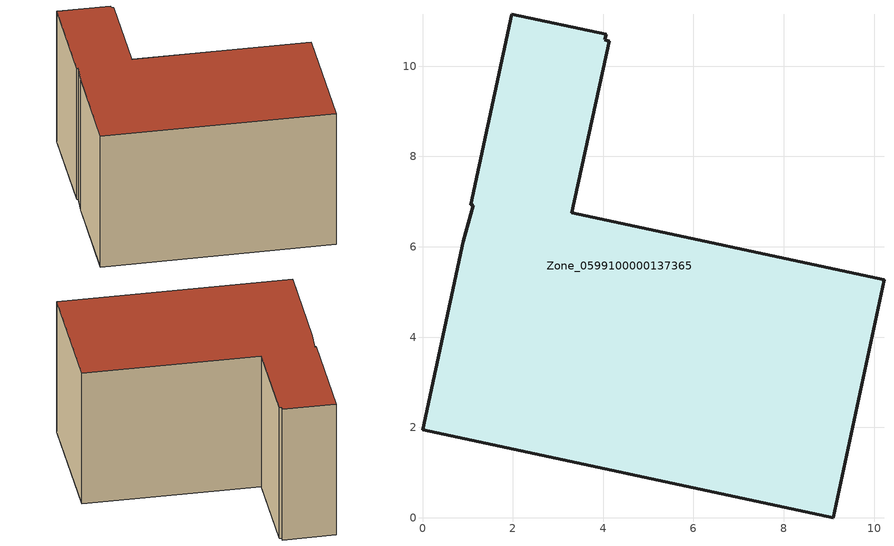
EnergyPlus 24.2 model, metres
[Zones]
Zone_0599100000137365
 floor ground (C_G): 4.07,10.71 4.04,10.58 4.13,10.55 3.31,6.75 10.22,5.27 9.09,0 0,1.95 0.9,6.12 1.13,6.92 1.07,6.93 1.98,11.15 z0
 wall outside (C_F): 9.09,0 10.22,5.27 3.31,6.75 4.13,10.55 4.04,10.58 4.07,10.71 1.98,11.15 1.07,6.93 1.13,6.92 0.9,6.12 0,1.95 9.09,0 z0:5.94
 roof outside (C_R): 4.04,10.58 4.07,10.71 1.98,11.15 1.07,6.93 1.13,6.92 0.9,6.12 0,1.95 9.09,0 10.22,5.27 3.31,6.75 4.13,10.55 z5.94
[BUILDING]
Pand.0599100000137365: North Axis=0; Terrain=City; Loads Convergence Tolerance Value=0.04; Temperature Convergence Tolerance Value=0.4; Solar Distribution=FullExterior; Maximum Number of Warmup Days=25; Minimum Number of Warmup Days=1
[Site:Location]
Rotterdam.The.Hague.AP_ZH_NLD Design_Conditions: Latitude=51.96; Longitude=4.45; Time Zone=1; Elevation=-4.5
[SITE:GROUNDTEMPERATURE:BUILDINGSURFACE]
18, 18, 18, 18, 18, 18, 18, 18, 18, 18, 18, 18
[MATERIAL] Thermal Absorptance=0.9; Solar Absorptance=0.7; Visible Absorptance=0.7
Name | Roughness | Thickness | Conductivity | Density | Specific Heat
G.TC.1975-1991 | MediumSmooth | 0.15 | 0.288461 | 540 | 1210
F.TC.1975-1991 | Rough | 0.3 | 0.230769 | 1920 | 840
R.TC.1975-1991 | MediumRough | 0.2 | 0.153846 | 1500 | 1000
[CONSTRUCTION]
C_G: G.TC.1975-1991
C_F: F.TC.1975-1991
C_R: R.TC.1975-1991
[ZONE]
Zone_0599100000137365: Type=1; Multiplier=1; Ceiling Height=Autocalculate; Volume=Autocalculate; Floor Area=autocalculate; Part of Total Floor Area=Yes
[ZONEINFILTRATION:DESIGNFLOWRATE]
Infil_Zone_0599100000137365: Zone or ZoneList or Space or SpaceList=Zone_0599100000137365; Schedule=AlwaysOn; Design Flow Rate Calculation Method=Flow/Area; Flow Rate per Floor Area=0.003; Constant Term Coefficient=1; Temperature Term Coefficient=0; Velocity Term Coefficient=0; Velocity Squared Term Coefficient=0
[HVACTEMPLATE:ZONE:IDEALLOADSAIRSYSTEM]
Zone_0599100000137365: Maximum Heating Supply Air Temperature=50; Minimum Cooling Supply Air Temperature=13; Maximum Heating Supply Air Humidity Ratio=0.0156; Minimum Cooling Supply Air Humidity Ratio=0.0077; Heating Limit=NoLimit; Cooling Limit=NoLimit; Dehumidification Control Type=ConstantSensibleHeatRatio; Cooling Sensible Heat Ratio=0.7; Dehumidification Setpoint=60; Humidification Control Type=None; Humidification Setpoint=30; Outdoor Air Method=None; Outdoor Air Flow Rate per Person=0.00944; Outdoor Air Flow Rate per Zone Floor Area=0; Outdoor Air Flow Rate per Zone=0; Demand Controlled Ventilation Type=None; Outdoor Air Economizer Type=NoEconomizer; Heat Recovery Type=None; Sensible Heat Recovery Effectiveness=0.7; Latent Heat Recovery Effectiveness=0.65
[ZONECONTROL:THERMOSTAT]
ThermostatControl_Zone_0599100000137365: Zone or ZoneList=Zone_0599100000137365; Control Type Schedule=DualSetpointControlType; Control 1=Thermostat_Zone_0599100000137365; Temperature Difference Between Cutout And Setpoint=0
[THERMOSTATSETPOINT:DUALSETPOINT]
Thermostat_Zone_0599100000137365: Heating Setpoint Temperature Schedule=HeatingSetpoint_Zone_0599100000137365; Cooling Setpoint Temperature Schedule=CoolingSetpoint_Zone_0599100000137365
[SCHEDULE:COMPACT]
HeatingSetpoint_Zone_0599100000137365: Through: 12/31, For: AllDays, Until: 24:00, 21
CoolingSetpoint_Zone_0599100000137365: Through: 12/31, For: AllDays, Until: 24:00, 24
DualSetpointControlType: Through: 12/31, For: AllDays, Until: 24:00, 4
AlwaysOn: Through: 12/31, For: AllDays, Until: 24:00, 1
